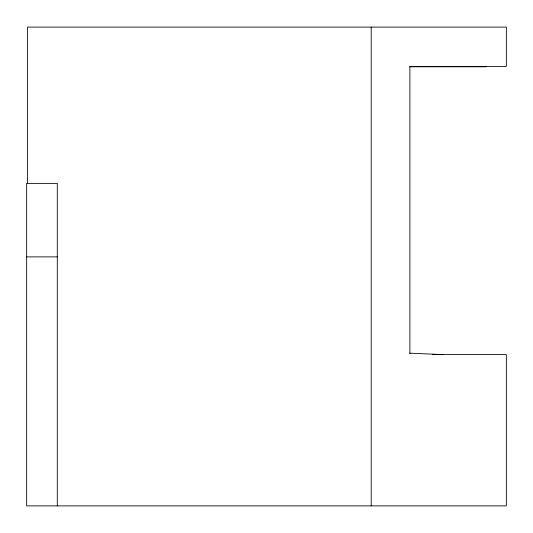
<?xml version="1.0" encoding="UTF-8"?>
<svg xmlns="http://www.w3.org/2000/svg" width="533" height="533" viewBox="0 0 533 533"><rect width="100%" height="100%" fill="white"/><g stroke="black" fill="none" stroke-linecap="round" stroke-linejoin="round"><path stroke-width="0.8" d="M409.79 66.785L486.103 66.785M26.65 256.879L57.291 256.879M432.656 354.605L506.35 354.605L506.35 505.897L26.65 505.897L26.65 183.379L57.291 183.379L57.291 505.897M409.89 353.172L443.229 354.605M409.89 353.772L409.89 66.398L506.35 66.398L506.35 27.103L27.549 27.103L27.549 183.645M371.195 27.103L371.195 505.897"/></g></svg>
